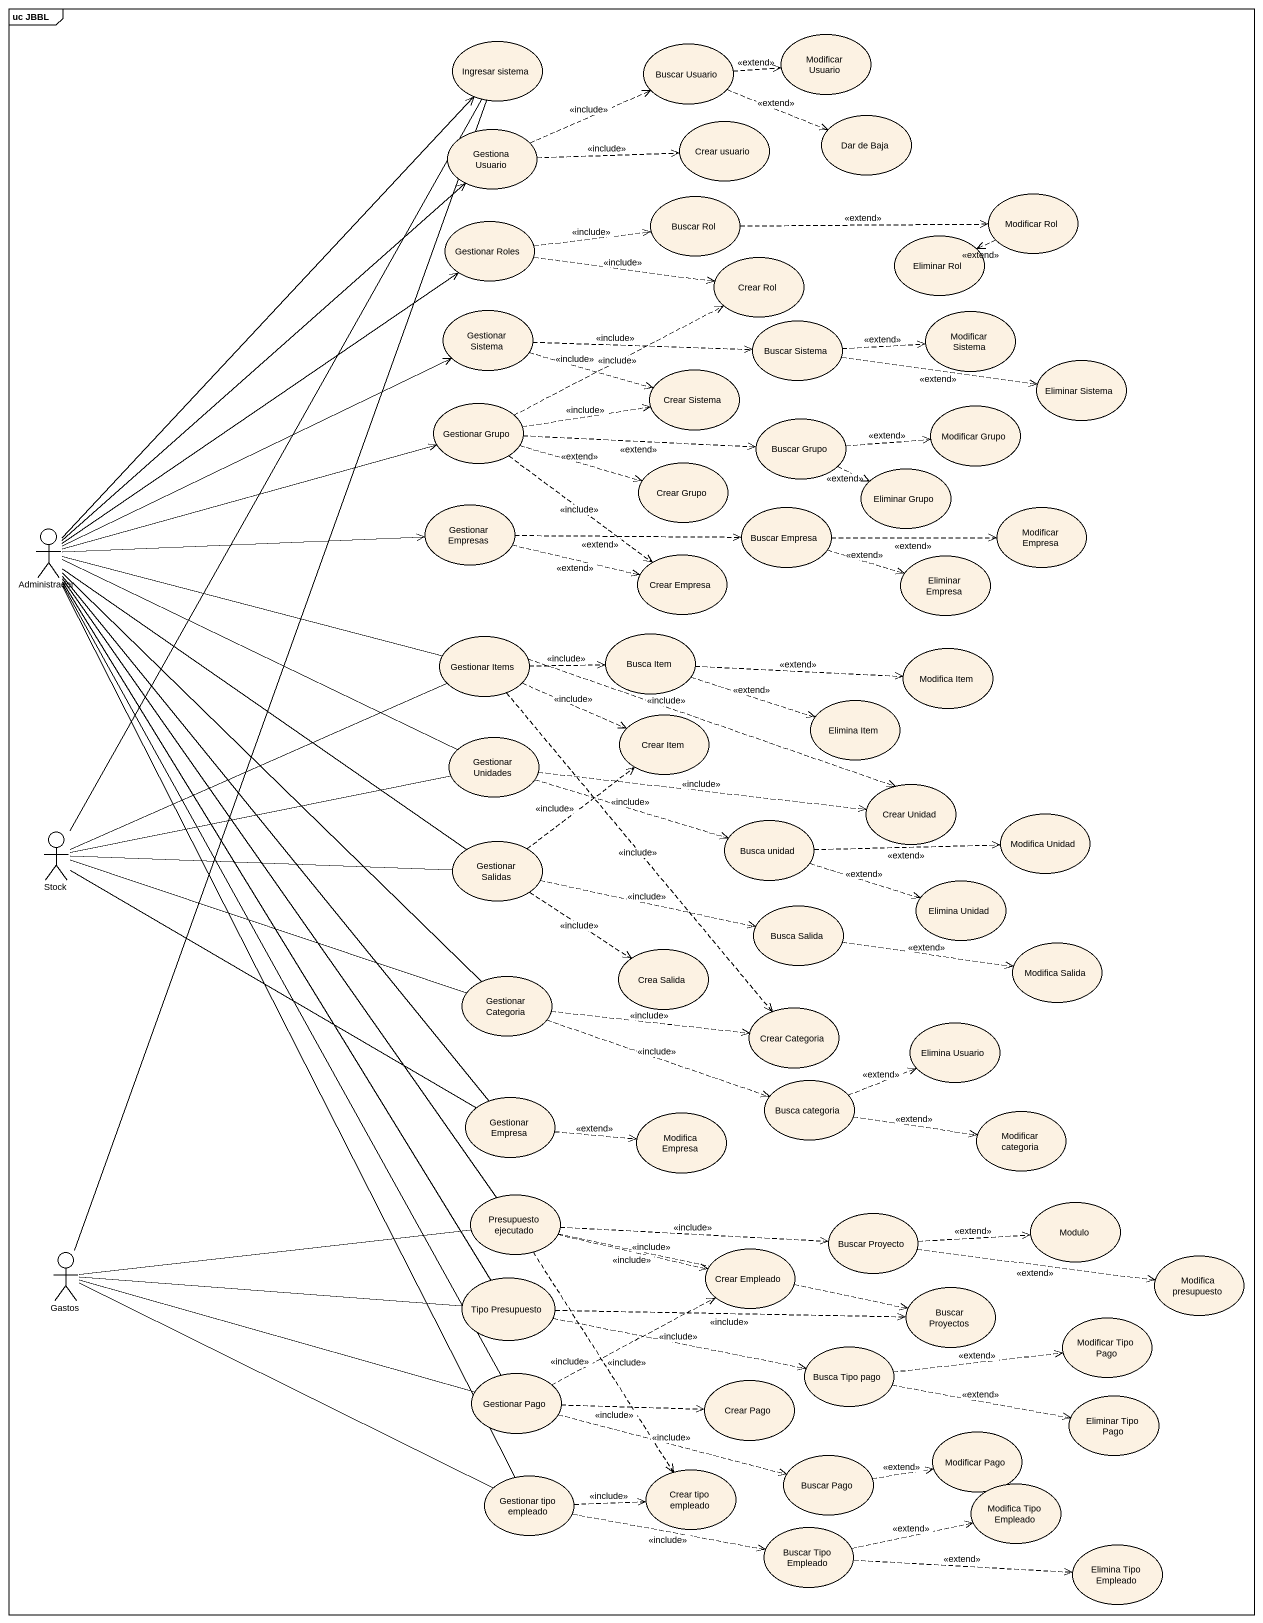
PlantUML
@startuml
mainframe uc JBBL
usecase "Ingresar sistema" as Ingresar_sistema
usecase "Buscar Usuario" as Buscar_Usuario
usecase "Modificar Usuario" as Modificar_Usuario
usecase "Crear usuario" as Crear_usuario
usecase "Dar de Baja" as Dar_de_Baja
usecase "Gestiona Usuario" as Gestiona_Usuario
usecase "Buscar Rol" as Buscar_Rol
usecase "Modificar Rol" as Modificar_Rol
usecase "Gestionar Roles" as Gestionar_Roles
usecase "Eliminar Rol" as Eliminar_Rol
usecase "Crear Rol" as Crear_Rol
usecase "Gestionar Sistema" as Gestionar_Sistema
usecase "Buscar Sistema" as Buscar_Sistema
usecase "Modificar Sistema" as Modificar_Sistema
usecase "Crear Sistema" as Crear_Sistema
usecase "Eliminar Sistema" as Eliminar_Sistema
usecase "Gestionar Grupo" as Gestionar_Grupo
usecase "Buscar Grupo" as Buscar_Grupo
usecase "Modificar Grupo" as Modificar_Grupo
usecase "Crear Grupo" as Crear_Grupo
usecase "Eliminar Grupo" as Eliminar_Grupo
usecase "Gestionar Empresas" as Gestionar_Empresas
usecase "Buscar Empresa" as Buscar_Empresa
usecase "Modificar Empresa" as Modificar_Empresa
actor Administrador
usecase "Crear Empresa" as Crear_Empresa
usecase "Eliminar Empresa" as Eliminar_Empresa
usecase "Gestionar Items" as Gestionar_Items
usecase "Busca Item" as Busca_Item
usecase "Modifica Item" as Modifica_Item
usecase "Elimina Item" as Elimina_Item
usecase "Gestionar Unidades" as Gestionar_Unidades
usecase "Crear Item" as Crear_Item
usecase "Crear Unidad" as Crear_Unidad
usecase "Busca unidad" as Busca_unidad
usecase "Modifica Unidad" as Modifica_Unidad
actor Stock
usecase "Gestionar Salidas" as Gestionar_Salidas
usecase "Elimina Unidad" as Elimina_Unidad
usecase "Busca Salida" as Busca_Salida
usecase "Gestionar Categoria" as Gestionar_Categoria
usecase "Crea Salida" as Crea_Salida
usecase "Modifica Salida" as Modifica_Salida
usecase "Crear Categoria" as Crear_Categoria
usecase "Elimina Usuario" as Elimina_Usuario
usecase "Busca categoria" as Busca_categoria
usecase "Gestionar Empresa" as Gestionar_Empresa
usecase "Modifica Empresa" as Modifica_Empresa
usecase "Modificar categoria" as Modificar_categoria
usecase "Presupuesto ejecutado" as Presupuesto_ejecutado
usecase Modulo
usecase "Crear Empleado" as Crear_Empleado
usecase "Buscar Proyecto" as Buscar_Proyecto
actor Gastos
usecase "Tipo Presupuesto" as Tipo_Presupuesto
usecase "Buscar Proyectos" as Buscar_Proyectos
usecase "Modifica presupuesto" as Modifica_presupuesto
usecase "Modificar Tipo Pago" as Modificar_Tipo_Pago
usecase "Busca Tipo pago" as Busca_Tipo_pago
usecase "Gestionar Pago" as Gestionar_Pago
usecase "Crear Pago" as Crear_Pago
usecase "Eliminar Tipo Pago" as Eliminar_Tipo_Pago
usecase "Modificar Pago" as Modificar_Pago
usecase "Gestionar tipo empleado" as Gestionar_tipo_empleado
usecase "Crear tipo empleado" as Crear_tipo_empleado
usecase "Buscar Pago" as Buscar_Pago
usecase "Modifica Tipo Empleado" as Modifica_Tipo_Empleado
usecase "Buscar Tipo Empleado" as Buscar_Tipo_Empleado
usecase "Elimina Tipo Empleado" as Elimina_Tipo_Empleado
Buscar_Usuario .right.> Modificar_Usuario : <<extend>>
Buscar_Usuario .right.> Dar_de_Baja : <<extend>>
Gestiona_Usuario .right.> Buscar_Usuario : <<include>>
Gestiona_Usuario .right.> Crear_usuario : <<include>>
Buscar_Rol .right.> Modificar_Rol : <<extend>>
Modificar_Rol .left.> Eliminar_Rol : <<extend>>
Gestionar_Roles .right.> Buscar_Rol : <<include>>
Gestionar_Roles .right.> Crear_Rol : <<include>>
Gestionar_Sistema .right.> Buscar_Sistema : <<include>>
Gestionar_Sistema .right.> Crear_Sistema : <<include>>
Buscar_Sistema .right.> Modificar_Sistema : <<extend>>
Buscar_Sistema .right.> Eliminar_Sistema : <<extend>>
Gestionar_Grupo .right.> Crear_Rol : <<include>>
Gestionar_Grupo .right.> Crear_Sistema : <<include>>
Gestionar_Grupo .right.> Buscar_Grupo : <<extend>>
Gestionar_Grupo .right.> Crear_Grupo : <<extend>>
Gestionar_Grupo ..> Crear_Empresa : <<include>>
Buscar_Grupo .right.> Modificar_Grupo : <<extend>>
Buscar_Grupo .right.> Eliminar_Grupo : <<extend>>
Gestionar_Empresas .right.> Buscar_Empresa : <<extend>>
Gestionar_Empresas .right.> Crear_Empresa : <<extend>>
Buscar_Empresa .right.> Modificar_Empresa : <<extend>>
Buscar_Empresa .right.> Eliminar_Empresa : <<extend>>
Administrador -up-> Ingresar_sistema
Administrador -up-> Gestiona_Usuario
Administrador -up-> Gestionar_Roles
Administrador -right-> Gestionar_Sistema
Administrador -right-> Gestionar_Grupo
Administrador -right-> Gestionar_Empresas
Administrador -right- Gestionar_Items
Administrador -right- Gestionar_Unidades
Administrador -- Gestionar_Salidas
Administrador -- Gestionar_Categoria
Administrador -- Gestionar_Empresa
Administrador -- Presupuesto_ejecutado
Administrador -- Tipo_Presupuesto
Administrador -- Gestionar_Pago
Administrador -- Gestionar_tipo_empleado
Gestionar_Items .right.> Busca_Item : <<include>>
Gestionar_Items .right.> Crear_Item : <<include>>
Gestionar_Items .right.> Crear_Unidad : <<include>>
Gestionar_Items ..> Crear_Categoria : <<include>>
Busca_Item .right.> Modifica_Item : <<extend>>
Busca_Item .right.> Elimina_Item : <<extend>>
Gestionar_Unidades .right.> Crear_Unidad : <<include>>
Gestionar_Unidades .right.> Busca_unidad : <<include>>
Busca_unidad .right.> Modifica_Unidad : <<extend>>
Busca_unidad .right.> Elimina_Unidad : <<extend>>
Stock -up- Ingresar_sistema
Stock -right- Gestionar_Items
Stock -right- Gestionar_Unidades
Stock -right- Gestionar_Salidas
Stock -right- Gestionar_Categoria
Stock -right- Gestionar_Empresa
Gestionar_Salidas .up.> Crear_Item : <<include>>
Gestionar_Salidas .right.> Busca_Salida : <<include>>
Gestionar_Salidas ..> Crea_Salida : <<include>>
Busca_Salida .right.> Modifica_Salida : <<extend>>
Gestionar_Categoria .right.> Crear_Categoria : <<include>>
Gestionar_Categoria .right.> Busca_categoria : <<include>>
Busca_categoria .right.> Elimina_Usuario : <<extend>>
Busca_categoria .right.> Modificar_categoria : <<extend>>
Gestionar_Empresa .right.> Modifica_Empresa : <<extend>>
Presupuesto_ejecutado .right.> Crear_Empleado : <<include>>
Presupuesto_ejecutado .right.> Buscar_Proyecto : <<include>>
Presupuesto_ejecutado .right.> Buscar_Proyectos : <<include>>
Presupuesto_ejecutado ..> Crear_tipo_empleado : <<include>>
Buscar_Proyecto .right.> Modulo : <<extend>>
Buscar_Proyecto .right.> Modifica_presupuesto : <<extend>>
Gastos -up- Ingresar_sistema
Gastos -right- Presupuesto_ejecutado
Gastos -right- Tipo_Presupuesto
Gastos -right- Gestionar_Pago
Gastos -right- Gestionar_tipo_empleado
Tipo_Presupuesto .right.> Buscar_Proyectos : <<include>>
Tipo_Presupuesto .right.> Busca_Tipo_pago : <<include>>
Busca_Tipo_pago .right.> Modificar_Tipo_Pago : <<extend>>
Busca_Tipo_pago .right.> Eliminar_Tipo_Pago : <<extend>>
Gestionar_Pago .right.> Crear_Empleado : <<include>>
Gestionar_Pago .right.> Crear_Pago : <<include>>
Gestionar_Pago .right.> Buscar_Pago : <<include>>
Gestionar_tipo_empleado .right.> Crear_tipo_empleado : <<include>>
Gestionar_tipo_empleado .right.> Buscar_Tipo_Empleado : <<include>>
Buscar_Pago .right.> Modificar_Pago : <<extend>>
Buscar_Tipo_Empleado .right.> Modifica_Tipo_Empleado : <<extend>>
Buscar_Tipo_Empleado .right.> Elimina_Tipo_Empleado : <<extend>>
@enduml
